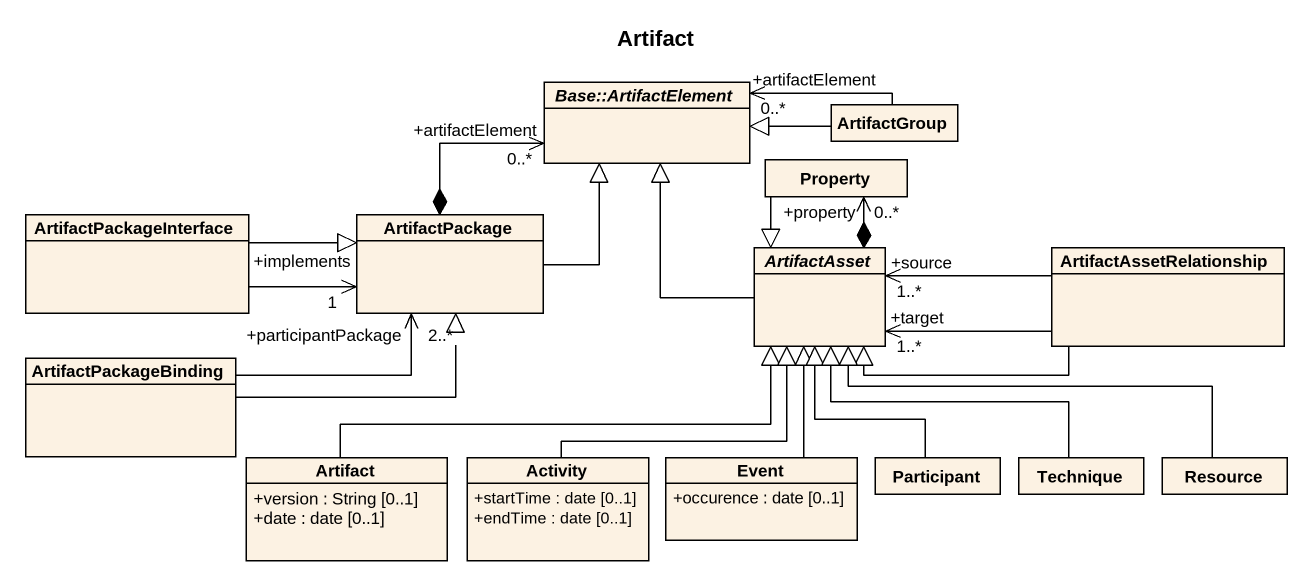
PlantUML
@startuml
title Artifact
hide circle
hide empty members
skinparam classAttributeIconSize 0
abstract class "Base::ArtifactElement" as Base_ArtifactElement
class ArtifactGroup
class Property
class ArtifactPackageInterface
class ArtifactPackage
abstract class ArtifactAsset
class ArtifactAssetRelationship
class ArtifactPackageBinding
class "Artifact" as Artifact_ {
  +version : String [0..1]
  +date : date [0..1]
}
class Activity {
  +startTime : date [0..1]
  +endTime : date [0..1]
}
class Event {
  +occurence : date [0..1]
}
class "Participant" as Participant_
class Technique
class Resource
ArtifactGroup -left-|> Base_ArtifactElement
ArtifactGroup -left-> "+artifactElement\n0..*" Base_ArtifactElement
Property --|> ArtifactAsset
ArtifactPackageInterface -right-|> ArtifactPackage
ArtifactPackageInterface -right-> "+implements\n1" ArtifactPackage
ArtifactPackage -up-|> Base_ArtifactElement
ArtifactPackage *-up-> "+artifactElement\n0..*" Base_ArtifactElement
ArtifactAsset -up-|> Base_ArtifactElement
ArtifactAsset *-up-> "+property\n0..*" Property
ArtifactAssetRelationship -left-|> ArtifactAsset
ArtifactAssetRelationship -left-> "+source\n1..*" ArtifactAsset
ArtifactAssetRelationship -left-> "+target\n1..*" ArtifactAsset
ArtifactPackageBinding -right-|> ArtifactPackage
ArtifactPackageBinding -right-> "+participantPackage\n2..*" ArtifactPackage
Artifact_ -right-|> ArtifactAsset
Activity -up-|> ArtifactAsset
Event -up-|> ArtifactAsset
Participant_ -up-|> ArtifactAsset
Technique -up-|> ArtifactAsset
Resource -left-|> ArtifactAsset
@enduml
